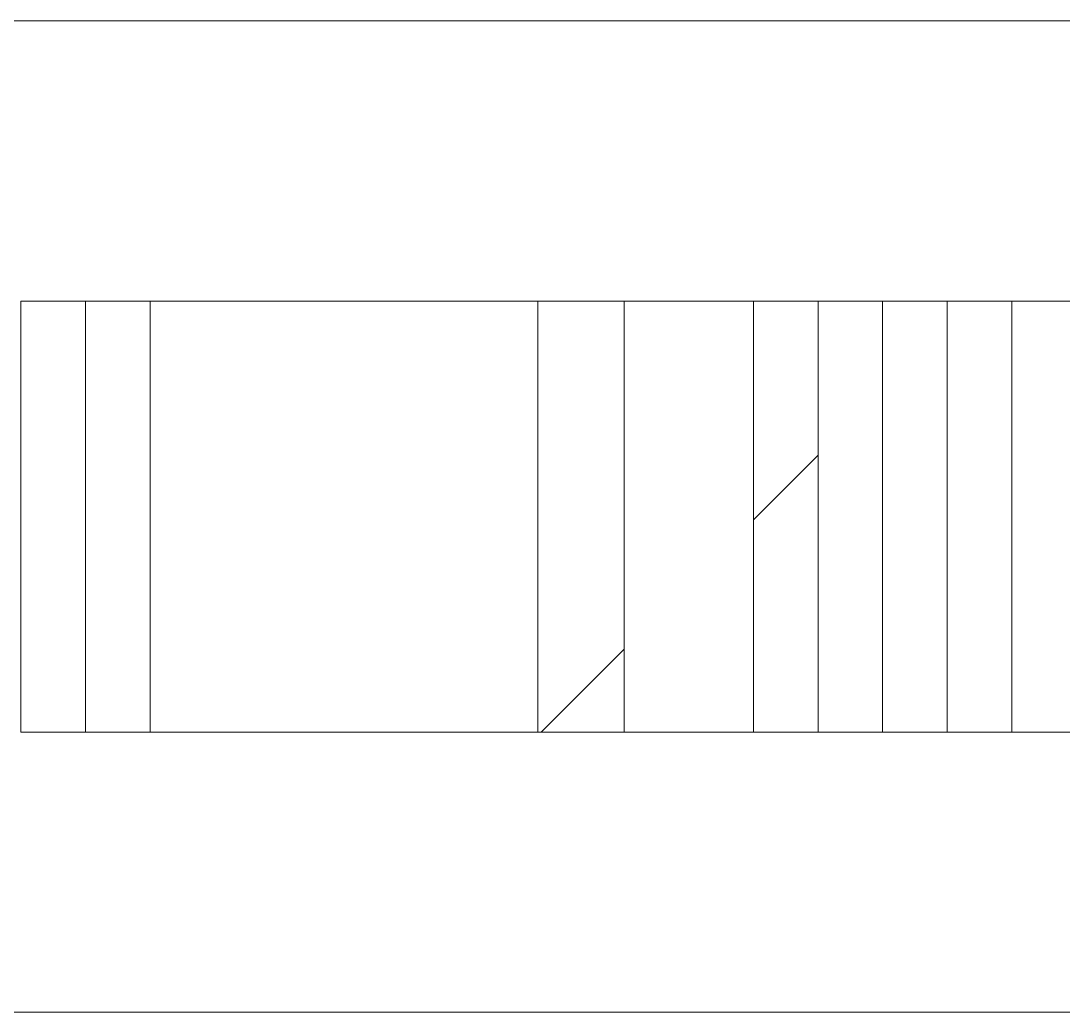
# Model space of a CAD drawing. Header units: inches. Extents: x 22 to 382261, y 22 to 371281.
# Drawn here: x 111858.8 to 112100.7, y 254665.5 to 254895.5 of the extents above; entities that cross this region are included whole.
import ezdxf

# ---------------------------------------------------------------- set-up
doc = ezdxf.new("R2010")
doc.units = ezdxf.units.IN
doc.header["$MEASUREMENT"] = 0
doc.layers.add('A-GLAZ-CURT', color=52, linetype='Continuous', lineweight=9)
doc.layers.add('A-WALL', color=113, linetype='Continuous', lineweight=9)

# ---------------------------------------------------------------- blocks, each defined once
blk = doc.blocks.new('s-wall - s-wall-V33-01-Ground floor DIMENSION PLAN')
at = {"layer": 'A-GLAZ-CURT'}
for p, q in [((-100, 50), (-85, 50)), ((-85, 50), (-100, 50)), ((-100, -50), (-100, 50)), ((-100, 50), (-100, -50)), ((-85, 50), (-70, 50)), ((-70, 50), (-85, 50)), ((-85, 50), (-70, 50)), ((-70, 50), (-85, 50)), ((-85, -50), (-85, 50)), ((-85, 50), (-85, -50)), ((-85, 50), (-70, 50)), ((-70, 50), (-85, 50)), ((-85, -50), (-85, 50)), ((-85, 50), (-85, -50)), ((-70, 50), (20, 50)), ((20, 50), (-70, 50)), ((-70, 50), (20, 50)), ((20, 50), (-70, 50)), ((-70, 50), (20, 50)), ((20, 50), (-70, 50)), ((20, 50), (-70, 50)), ((-70, 50), (20, 50)), ((-70, 50), (20, 50)), ((20, 50), (-70, 50)), ((-70, -50), (-70, 50)), ((-70, 50), (-70, -50)), ((-70, 50), (-70, -50)), ((-70, 50), (-70, -50)), ((20, 50), (40, 50)), ((40, 50), (20, 50)), ((20, 50), (40, 50)), ((40, 50), (20, 50)), ((20, 50), (40, 50)), ((40, 50), (20, 50)), ((20, -50), (20, 50)), ((20, -50), (20, 50)), ((20, 50), (20, -50)), ((20, 50), (20, -50)), ((40, 50), (70, 50)), ((70, 50), (40, 50)), ((40, 50), (70, 50)), ((70, 50), (40, 50)), ((40, 50), (70, 50)), ((70, 50), (40, 50)), ((40, 50), (70, 50)), ((70, 50), (40, 50)), ((40, -50), (40, 50)), ((40, 50), (40, -50)), ((70, 50), (85, 50)), ((85, 50), (70, 50)), ((70, 50), (85, 50)), ((85, 50), (70, 50)), ((70, 50), (85, 50)), ((85, 50), (70, 50)), ((70, 50), (70, -50)), ((70, 50), (70, -50)), ((85, 50), (100, 50)), ((100, 50), (85, 50)), ((85, 50), (85, -50)), ((85, 50), (85, -50)), ((85, 50), (85, -50)), ((85, 50), (85, -50)), ((100, 50), (100, -50)), ((100, 50), (100, -50)), ((-100, -50), (-85, -50)), ((-85, -50), (-100, -50)), ((-85, -50), (-70, -50)), ((-70, -50), (-85, -50)), ((-85, -50), (-70, -50)), ((-70, -50), (-85, -50)), ((-85, -50), (-70, -50)), ((-70, -50), (-85, -50)), ((-70, -50), (20, -50)), ((20, -50), (-70, -50)), ((-70, -50), (20, -50)), ((20, -50), (-70, -50)), ((-70, -50), (20, -50)), ((20, -50), (-70, -50)), ((20, -50), (-70, -50)), ((-70, -50), (20, -50)), ((-70, -50), (20, -50)), ((20, -50), (-70, -50)), ((20, -50), (40, -50)), ((40, -50), (20, -50)), ((20, -50), (40, -50)), ((40, -50), (20, -50)), ((20, -50), (40, -50)), ((40, -50), (20, -50)), ((40, -50), (70, -50)), ((70, -50), (40, -50)), ((40, -50), (70, -50)), ((70, -50), (40, -50)), ((40, -50), (70, -50)), ((70, -50), (40, -50)), ((40, -50), (70, -50)), ((70, -50), (40, -50)), ((70, -50), (85, -50)), ((85, -50), (70, -50)), ((70, -50), (85, -50)), ((85, -50), (70, -50)), ((70, -50), (85, -50)), ((85, -50), (70, -50)), ((85, -50), (100, -50)), ((100, -50), (85, -50))]:
    blk.add_line(p, q, dxfattribs=at)
blk = doc.blocks.new('s-wall - s-wall-V34-01-Ground floor DIMENSION PLAN')
at = {"layer": 'A-GLAZ-CURT'}
for p, q in [((-100, 50), (-85, 50)), ((-85, 50), (-100, 50)), ((-100, -50), (-100, 50)), ((-100, 50), (-100, -50)), ((-85, 50), (-70, 50)), ((-70, 50), (-85, 50)), ((-85, 50), (-70, 50)), ((-70, 50), (-85, 50)), ((-85, -50), (-85, 50)), ((-85, 50), (-85, -50)), ((-85, 50), (-70, 50)), ((-70, 50), (-85, 50)), ((-85, -50), (-85, 50)), ((-85, 50), (-85, -50)), ((-70, 50), (20, 50)), ((20, 50), (-70, 50)), ((-70, 50), (20, 50)), ((20, 50), (-70, 50)), ((-70, 50), (20, 50)), ((20, 50), (-70, 50)), ((20, 50), (-70, 50)), ((-70, 50), (20, 50)), ((-70, 50), (20, 50)), ((20, 50), (-70, 50)), ((-70, -50), (-70, 50)), ((-70, 50), (-70, -50)), ((-70, 50), (-70, -50)), ((-70, 50), (-70, -50)), ((20, 50), (40, 50)), ((40, 50), (20, 50)), ((20, 50), (40, 50)), ((40, 50), (20, 50)), ((20, 50), (40, 50)), ((40, 50), (20, 50)), ((20, -50), (20, 50)), ((20, -50), (20, 50)), ((20, 50), (20, -50)), ((20, 50), (20, -50)), ((40, 50), (70, 50)), ((70, 50), (40, 50)), ((40, 50), (70, 50)), ((70, 50), (40, 50)), ((40, 50), (70, 50)), ((70, 50), (40, 50)), ((40, 50), (70, 50)), ((70, 50), (40, 50)), ((40, -50), (40, 50)), ((40, 50), (40, -50)), ((70, 50), (85, 50)), ((85, 50), (70, 50)), ((70, 50), (85, 50)), ((85, 50), (70, 50)), ((70, 50), (85, 50)), ((85, 50), (70, 50)), ((70, 50), (70, -50)), ((70, 50), (70, -50)), ((85, 50), (100, 50)), ((100, 50), (85, 50)), ((85, 50), (85, -50)), ((85, 50), (85, -50)), ((85, 50), (85, -50)), ((85, 50), (85, -50)), ((100, 50), (100, -50)), ((100, 50), (100, -50)), ((-100, -50), (-85, -50)), ((-85, -50), (-100, -50)), ((-85, -50), (-70, -50)), ((-70, -50), (-85, -50)), ((-85, -50), (-70, -50)), ((-70, -50), (-85, -50)), ((-85, -50), (-70, -50)), ((-70, -50), (-85, -50)), ((-70, -50), (20, -50)), ((20, -50), (-70, -50)), ((-70, -50), (20, -50)), ((20, -50), (-70, -50)), ((-70, -50), (20, -50)), ((20, -50), (-70, -50)), ((20, -50), (-70, -50)), ((-70, -50), (20, -50)), ((-70, -50), (20, -50)), ((20, -50), (-70, -50)), ((20, -50), (40, -50)), ((40, -50), (20, -50)), ((20, -50), (40, -50)), ((40, -50), (20, -50)), ((20, -50), (40, -50)), ((40, -50), (20, -50)), ((40, -50), (70, -50)), ((70, -50), (40, -50)), ((40, -50), (70, -50)), ((70, -50), (40, -50)), ((40, -50), (70, -50)), ((70, -50), (40, -50)), ((40, -50), (70, -50)), ((70, -50), (40, -50)), ((70, -50), (85, -50)), ((85, -50), (70, -50)), ((70, -50), (85, -50)), ((85, -50), (70, -50)), ((70, -50), (85, -50)), ((85, -50), (70, -50)), ((85, -50), (100, -50)), ((100, -50), (85, -50))]:
    blk.add_line(p, q, dxfattribs=at)
blk = doc.blocks.new('s-wall - s-wall-V43-01-Ground floor DIMENSION PLAN')
at = {"layer": 'A-GLAZ-CURT'}
for p, q in [((-100, 50), (-85, 50)), ((-85, 50), (-100, 50)), ((-100, -50), (-100, 50)), ((-100, 50), (-100, -50)), ((-85, 50), (-70, 50)), ((-70, 50), (-85, 50)), ((-85, 50), (-70, 50)), ((-70, 50), (-85, 50)), ((-85, -50), (-85, 50)), ((-85, 50), (-85, -50)), ((-85, 50), (-70, 50)), ((-70, 50), (-85, 50)), ((-85, -50), (-85, 50)), ((-85, 50), (-85, -50)), ((-70, 50), (20, 50)), ((20, 50), (-70, 50)), ((-70, 50), (20, 50)), ((20, 50), (-70, 50)), ((-70, 50), (20, 50)), ((20, 50), (-70, 50)), ((20, 50), (-70, 50)), ((-70, 50), (20, 50)), ((-70, 50), (20, 50)), ((20, 50), (-70, 50)), ((-70, -50), (-70, 50)), ((-70, 50), (-70, -50)), ((-70, 50), (-70, -50)), ((-70, 50), (-70, -50)), ((20, 50), (40, 50)), ((40, 50), (20, 50)), ((20, 50), (40, 50)), ((40, 50), (20, 50)), ((20, 50), (40, 50)), ((40, 50), (20, 50)), ((20, -50), (20, 50)), ((20, -50), (20, 50)), ((20, 50), (20, -50)), ((20, 50), (20, -50)), ((40, 50), (70, 50)), ((70, 50), (40, 50)), ((40, 50), (70, 50)), ((70, 50), (40, 50)), ((40, 50), (70, 50)), ((70, 50), (40, 50)), ((40, 50), (70, 50)), ((70, 50), (40, 50)), ((40, -50), (40, 50)), ((40, 50), (40, -50)), ((70, 50), (85, 50)), ((85, 50), (70, 50)), ((70, 50), (85, 50)), ((85, 50), (70, 50)), ((70, 50), (85, 50)), ((85, 50), (70, 50)), ((70, 50), (70, -50)), ((70, 50), (70, -50)), ((85, 50), (100, 50)), ((100, 50), (85, 50)), ((85, 50), (85, -50)), ((85, 50), (85, -50)), ((85, 50), (85, -50)), ((85, 50), (85, -50)), ((100, 50), (100, -50)), ((100, 50), (100, -50)), ((-100, -50), (-85, -50)), ((-85, -50), (-100, -50)), ((-85, -50), (-70, -50)), ((-70, -50), (-85, -50)), ((-85, -50), (-70, -50)), ((-70, -50), (-85, -50)), ((-85, -50), (-70, -50)), ((-70, -50), (-85, -50)), ((-70, -50), (20, -50)), ((20, -50), (-70, -50)), ((-70, -50), (20, -50)), ((20, -50), (-70, -50)), ((-70, -50), (20, -50)), ((20, -50), (-70, -50)), ((20, -50), (-70, -50)), ((-70, -50), (20, -50)), ((-70, -50), (20, -50)), ((20, -50), (-70, -50)), ((20, -50), (40, -50)), ((40, -50), (20, -50)), ((20, -50), (40, -50)), ((40, -50), (20, -50)), ((20, -50), (40, -50)), ((40, -50), (20, -50)), ((40, -50), (70, -50)), ((70, -50), (40, -50)), ((40, -50), (70, -50)), ((70, -50), (40, -50)), ((40, -50), (70, -50)), ((70, -50), (40, -50)), ((40, -50), (70, -50)), ((70, -50), (40, -50)), ((70, -50), (85, -50)), ((85, -50), (70, -50)), ((70, -50), (85, -50)), ((85, -50), (70, -50)), ((70, -50), (85, -50)), ((85, -50), (70, -50)), ((85, -50), (100, -50)), ((100, -50), (85, -50))]:
    blk.add_line(p, q, dxfattribs=at)
blk = doc.blocks.new('s-wall - s-wall-V44-01-Ground floor DIMENSION PLAN')
at = {"layer": 'A-GLAZ-CURT'}
for p, q in [((-100, 50), (-85, 50)), ((-85, 50), (-100, 50)), ((-100, -50), (-100, 50)), ((-100, 50), (-100, -50)), ((-85, 50), (-70, 50)), ((-70, 50), (-85, 50)), ((-85, 50), (-70, 50)), ((-70, 50), (-85, 50)), ((-85, -50), (-85, 50)), ((-85, 50), (-85, -50)), ((-85, 50), (-70, 50)), ((-70, 50), (-85, 50)), ((-85, -50), (-85, 50)), ((-85, 50), (-85, -50)), ((-70, 50), (20, 50)), ((20, 50), (-70, 50)), ((-70, 50), (20, 50)), ((20, 50), (-70, 50)), ((-70, 50), (20, 50)), ((20, 50), (-70, 50)), ((20, 50), (-70, 50)), ((-70, 50), (20, 50)), ((-70, 50), (20, 50)), ((20, 50), (-70, 50)), ((-70, -50), (-70, 50)), ((-70, 50), (-70, -50)), ((-70, 50), (-70, -50)), ((-70, 50), (-70, -50)), ((20, 50), (40, 50)), ((40, 50), (20, 50)), ((20, 50), (40, 50)), ((40, 50), (20, 50)), ((20, 50), (40, 50)), ((40, 50), (20, 50)), ((20, -50), (20, 50)), ((20, -50), (20, 50)), ((20, 50), (20, -50)), ((20, 50), (20, -50)), ((40, 50), (70, 50)), ((70, 50), (40, 50)), ((40, 50), (70, 50)), ((70, 50), (40, 50)), ((40, 50), (70, 50)), ((70, 50), (40, 50)), ((40, 50), (70, 50)), ((70, 50), (40, 50)), ((40, -50), (40, 50)), ((40, 50), (40, -50)), ((70, 50), (85, 50)), ((85, 50), (70, 50)), ((70, 50), (85, 50)), ((85, 50), (70, 50)), ((70, 50), (85, 50)), ((85, 50), (70, 50)), ((70, 50), (70, -50)), ((70, 50), (70, -50)), ((85, 50), (100, 50)), ((100, 50), (85, 50)), ((85, 50), (85, -50)), ((85, 50), (85, -50)), ((85, 50), (85, -50)), ((85, 50), (85, -50)), ((100, 50), (100, -50)), ((100, 50), (100, -50)), ((-100, -50), (-85, -50)), ((-85, -50), (-100, -50)), ((-85, -50), (-70, -50)), ((-70, -50), (-85, -50)), ((-85, -50), (-70, -50)), ((-70, -50), (-85, -50)), ((-85, -50), (-70, -50)), ((-70, -50), (-85, -50)), ((-70, -50), (20, -50)), ((20, -50), (-70, -50)), ((-70, -50), (20, -50)), ((20, -50), (-70, -50)), ((-70, -50), (20, -50)), ((20, -50), (-70, -50)), ((20, -50), (-70, -50)), ((-70, -50), (20, -50)), ((-70, -50), (20, -50)), ((20, -50), (-70, -50)), ((20, -50), (40, -50)), ((40, -50), (20, -50)), ((20, -50), (40, -50)), ((40, -50), (20, -50)), ((20, -50), (40, -50)), ((40, -50), (20, -50)), ((40, -50), (70, -50)), ((70, -50), (40, -50)), ((40, -50), (70, -50)), ((70, -50), (40, -50)), ((40, -50), (70, -50)), ((70, -50), (40, -50)), ((40, -50), (70, -50)), ((70, -50), (40, -50)), ((70, -50), (85, -50)), ((85, -50), (70, -50)), ((70, -50), (85, -50)), ((85, -50), (70, -50)), ((70, -50), (85, -50)), ((85, -50), (70, -50)), ((85, -50), (100, -50)), ((100, -50), (85, -50))]:
    blk.add_line(p, q, dxfattribs=at)
blk = doc.blocks.new('s-wall - s-wall-V54-01-Ground floor DIMENSION PLAN')
at = {"layer": 'A-GLAZ-CURT'}
for p, q in [((-100, 50), (-85, 50)), ((-85, 50), (-100, 50)), ((-100, -50), (-100, 50)), ((-100, 50), (-100, -50)), ((-85, 50), (-70, 50)), ((-70, 50), (-85, 50)), ((-85, 50), (-70, 50)), ((-70, 50), (-85, 50)), ((-85, -50), (-85, 50)), ((-85, 50), (-85, -50)), ((-85, 50), (-70, 50)), ((-70, 50), (-85, 50)), ((-85, -50), (-85, 50)), ((-85, 50), (-85, -50)), ((-70, 50), (20, 50)), ((20, 50), (-70, 50)), ((-70, 50), (20, 50)), ((20, 50), (-70, 50)), ((-70, 50), (20, 50)), ((20, 50), (-70, 50)), ((20, 50), (-70, 50)), ((-70, 50), (20, 50)), ((-70, 50), (20, 50)), ((20, 50), (-70, 50)), ((-70, -50), (-70, 50)), ((-70, 50), (-70, -50)), ((-70, 50), (-70, -50)), ((-70, 50), (-70, -50)), ((20, 50), (40, 50)), ((40, 50), (20, 50)), ((20, 50), (40, 50)), ((40, 50), (20, 50)), ((20, 50), (40, 50)), ((40, 50), (20, 50)), ((20, -50), (20, 50)), ((20, -50), (20, 50)), ((20, 50), (20, -50)), ((20, 50), (20, -50)), ((40, 50), (70, 50)), ((70, 50), (40, 50)), ((40, 50), (70, 50)), ((70, 50), (40, 50)), ((40, 50), (70, 50)), ((70, 50), (40, 50)), ((40, 50), (70, 50)), ((70, 50), (40, 50)), ((40, -50), (40, 50)), ((40, 50), (40, -50)), ((70, 50), (85, 50)), ((85, 50), (70, 50)), ((70, 50), (85, 50)), ((85, 50), (70, 50)), ((70, 50), (85, 50)), ((85, 50), (70, 50)), ((70, 50), (70, -50)), ((70, 50), (70, -50)), ((85, 50), (100, 50)), ((100, 50), (85, 50)), ((85, 50), (85, -50)), ((85, 50), (85, -50)), ((85, 50), (85, -50)), ((85, 50), (85, -50)), ((100, 50), (100, -50)), ((100, 50), (100, -50)), ((-100, -50), (-85, -50)), ((-85, -50), (-100, -50)), ((-85, -50), (-70, -50)), ((-70, -50), (-85, -50)), ((-85, -50), (-70, -50)), ((-70, -50), (-85, -50)), ((-85, -50), (-70, -50)), ((-70, -50), (-85, -50)), ((-70, -50), (20, -50)), ((20, -50), (-70, -50)), ((-70, -50), (20, -50)), ((20, -50), (-70, -50)), ((-70, -50), (20, -50)), ((20, -50), (-70, -50)), ((20, -50), (-70, -50)), ((-70, -50), (20, -50)), ((-70, -50), (20, -50)), ((20, -50), (-70, -50)), ((20, -50), (40, -50)), ((40, -50), (20, -50)), ((20, -50), (40, -50)), ((40, -50), (20, -50)), ((20, -50), (40, -50)), ((40, -50), (20, -50)), ((40, -50), (70, -50)), ((70, -50), (40, -50)), ((40, -50), (70, -50)), ((70, -50), (40, -50)), ((40, -50), (70, -50)), ((70, -50), (40, -50)), ((40, -50), (70, -50)), ((70, -50), (40, -50)), ((70, -50), (85, -50)), ((85, -50), (70, -50)), ((70, -50), (85, -50)), ((85, -50), (70, -50)), ((70, -50), (85, -50)), ((85, -50), (70, -50)), ((85, -50), (100, -50)), ((100, -50), (85, -50))]:
    blk.add_line(p, q, dxfattribs=at)
blk = doc.blocks.new('s-wall - s-wall-V55-01-Ground floor DIMENSION PLAN')
at = {"layer": 'A-GLAZ-CURT'}
for p, q in [((-100, 50), (-85, 50)), ((-85, 50), (-100, 50)), ((-100, -50), (-100, 50)), ((-100, 50), (-100, -50)), ((-85, 50), (-70, 50)), ((-70, 50), (-85, 50)), ((-85, 50), (-70, 50)), ((-70, 50), (-85, 50)), ((-85, -50), (-85, 50)), ((-85, 50), (-85, -50)), ((-85, 50), (-70, 50)), ((-70, 50), (-85, 50)), ((-85, -50), (-85, 50)), ((-85, 50), (-85, -50)), ((-70, 50), (20, 50)), ((20, 50), (-70, 50)), ((-70, 50), (20, 50)), ((20, 50), (-70, 50)), ((-70, 50), (20, 50)), ((20, 50), (-70, 50)), ((20, 50), (-70, 50)), ((-70, 50), (20, 50)), ((-70, 50), (20, 50)), ((20, 50), (-70, 50)), ((-70, -50), (-70, 50)), ((-70, 50), (-70, -50)), ((-70, 50), (-70, -50)), ((-70, 50), (-70, -50)), ((20, 50), (40, 50)), ((40, 50), (20, 50)), ((20, 50), (40, 50)), ((40, 50), (20, 50)), ((20, 50), (40, 50)), ((40, 50), (20, 50)), ((20, -50), (20, 50)), ((20, -50), (20, 50)), ((20, 50), (20, -50)), ((20, 50), (20, -50)), ((40, 50), (70, 50)), ((70, 50), (40, 50)), ((40, 50), (70, 50)), ((70, 50), (40, 50)), ((40, 50), (70, 50)), ((70, 50), (40, 50)), ((40, 50), (70, 50)), ((70, 50), (40, 50)), ((40, -50), (40, 50)), ((40, 50), (40, -50)), ((70, 50), (85, 50)), ((85, 50), (70, 50)), ((70, 50), (85, 50)), ((85, 50), (70, 50)), ((70, 50), (85, 50)), ((85, 50), (70, 50)), ((70, 50), (70, -50)), ((70, 50), (70, -50)), ((85, 50), (100, 50)), ((100, 50), (85, 50)), ((85, 50), (85, -50)), ((85, 50), (85, -50)), ((85, 50), (85, -50)), ((85, 50), (85, -50)), ((100, 50), (100, -50)), ((100, 50), (100, -50)), ((-100, -50), (-85, -50)), ((-85, -50), (-100, -50)), ((-85, -50), (-70, -50)), ((-70, -50), (-85, -50)), ((-85, -50), (-70, -50)), ((-70, -50), (-85, -50)), ((-85, -50), (-70, -50)), ((-70, -50), (-85, -50)), ((-70, -50), (20, -50)), ((20, -50), (-70, -50)), ((-70, -50), (20, -50)), ((20, -50), (-70, -50)), ((-70, -50), (20, -50)), ((20, -50), (-70, -50)), ((20, -50), (-70, -50)), ((-70, -50), (20, -50)), ((-70, -50), (20, -50)), ((20, -50), (-70, -50)), ((20, -50), (40, -50)), ((40, -50), (20, -50)), ((20, -50), (40, -50)), ((40, -50), (20, -50)), ((20, -50), (40, -50)), ((40, -50), (20, -50)), ((40, -50), (70, -50)), ((70, -50), (40, -50)), ((40, -50), (70, -50)), ((70, -50), (40, -50)), ((40, -50), (70, -50)), ((70, -50), (40, -50)), ((40, -50), (70, -50)), ((70, -50), (40, -50)), ((70, -50), (85, -50)), ((85, -50), (70, -50)), ((70, -50), (85, -50)), ((85, -50), (70, -50)), ((70, -50), (85, -50)), ((85, -50), (70, -50)), ((85, -50), (100, -50)), ((100, -50), (85, -50))]:
    blk.add_line(p, q, dxfattribs=at)
blk = doc.blocks.new('s-wall - s-wall-V65-01-Ground floor DIMENSION PLAN')
at = {"layer": 'A-GLAZ-CURT'}
for p, q in [((-100, 50), (-85, 50)), ((-85, 50), (-100, 50)), ((-100, -50), (-100, 50)), ((-100, 50), (-100, -50)), ((-85, 50), (-70, 50)), ((-70, 50), (-85, 50)), ((-85, 50), (-70, 50)), ((-70, 50), (-85, 50)), ((-85, -50), (-85, 50)), ((-85, 50), (-85, -50)), ((-85, 50), (-70, 50)), ((-70, 50), (-85, 50)), ((-85, -50), (-85, 50)), ((-85, 50), (-85, -50)), ((-70, 50), (20, 50)), ((20, 50), (-70, 50)), ((-70, 50), (20, 50)), ((20, 50), (-70, 50)), ((-70, 50), (20, 50)), ((20, 50), (-70, 50)), ((20, 50), (-70, 50)), ((-70, 50), (20, 50)), ((-70, 50), (20, 50)), ((20, 50), (-70, 50)), ((-70, -50), (-70, 50)), ((-70, 50), (-70, -50)), ((-70, 50), (-70, -50)), ((-70, 50), (-70, -50)), ((20, 50), (40, 50)), ((40, 50), (20, 50)), ((20, 50), (40, 50)), ((40, 50), (20, 50)), ((20, 50), (40, 50)), ((40, 50), (20, 50)), ((20, -50), (20, 50)), ((20, -50), (20, 50)), ((20, 50), (20, -50)), ((20, 50), (20, -50)), ((40, 50), (70, 50)), ((70, 50), (40, 50)), ((40, 50), (70, 50)), ((70, 50), (40, 50)), ((40, 50), (70, 50)), ((70, 50), (40, 50)), ((40, 50), (70, 50)), ((70, 50), (40, 50)), ((40, -50), (40, 50)), ((40, 50), (40, -50)), ((70, 50), (85, 50)), ((85, 50), (70, 50)), ((70, 50), (85, 50)), ((85, 50), (70, 50)), ((70, 50), (85, 50)), ((85, 50), (70, 50)), ((70, 50), (70, -50)), ((70, 50), (70, -50)), ((85, 50), (100, 50)), ((100, 50), (85, 50)), ((85, 50), (85, -50)), ((85, 50), (85, -50)), ((85, 50), (85, -50)), ((85, 50), (85, -50)), ((100, 50), (100, -50)), ((100, 50), (100, -50)), ((-100, -50), (-85, -50)), ((-85, -50), (-100, -50)), ((-85, -50), (-70, -50)), ((-70, -50), (-85, -50)), ((-85, -50), (-70, -50)), ((-70, -50), (-85, -50)), ((-85, -50), (-70, -50)), ((-70, -50), (-85, -50)), ((-70, -50), (20, -50)), ((20, -50), (-70, -50)), ((-70, -50), (20, -50)), ((20, -50), (-70, -50)), ((-70, -50), (20, -50)), ((20, -50), (-70, -50)), ((20, -50), (-70, -50)), ((-70, -50), (20, -50)), ((-70, -50), (20, -50)), ((20, -50), (-70, -50)), ((20, -50), (40, -50)), ((40, -50), (20, -50)), ((20, -50), (40, -50)), ((40, -50), (20, -50)), ((20, -50), (40, -50)), ((40, -50), (20, -50)), ((40, -50), (70, -50)), ((70, -50), (40, -50)), ((40, -50), (70, -50)), ((70, -50), (40, -50)), ((40, -50), (70, -50)), ((70, -50), (40, -50)), ((40, -50), (70, -50)), ((70, -50), (40, -50)), ((70, -50), (85, -50)), ((85, -50), (70, -50)), ((70, -50), (85, -50)), ((85, -50), (70, -50)), ((70, -50), (85, -50)), ((85, -50), (70, -50)), ((85, -50), (100, -50)), ((100, -50), (85, -50))]:
    blk.add_line(p, q, dxfattribs=at)
blk = doc.blocks.new('s-wall - s-wall-V66-01-Ground floor DIMENSION PLAN')
at = {"layer": 'A-GLAZ-CURT'}
for p, q in [((-100, 50), (-85, 50)), ((-85, 50), (-100, 50)), ((-100, -50), (-100, 50)), ((-100, 50), (-100, -50)), ((-85, 50), (-70, 50)), ((-70, 50), (-85, 50)), ((-85, 50), (-70, 50)), ((-70, 50), (-85, 50)), ((-85, -50), (-85, 50)), ((-85, 50), (-85, -50)), ((-85, 50), (-70, 50)), ((-70, 50), (-85, 50)), ((-85, -50), (-85, 50)), ((-85, 50), (-85, -50)), ((-70, 50), (20, 50)), ((20, 50), (-70, 50)), ((-70, 50), (20, 50)), ((20, 50), (-70, 50)), ((-70, 50), (20, 50)), ((20, 50), (-70, 50)), ((20, 50), (-70, 50)), ((-70, 50), (20, 50)), ((-70, 50), (20, 50)), ((20, 50), (-70, 50)), ((-70, -50), (-70, 50)), ((-70, 50), (-70, -50)), ((-70, 50), (-70, -50)), ((-70, 50), (-70, -50)), ((20, 50), (40, 50)), ((40, 50), (20, 50)), ((20, 50), (40, 50)), ((40, 50), (20, 50)), ((20, 50), (40, 50)), ((40, 50), (20, 50)), ((20, -50), (20, 50)), ((20, -50), (20, 50)), ((20, 50), (20, -50)), ((20, 50), (20, -50)), ((40, 50), (70, 50)), ((70, 50), (40, 50)), ((40, 50), (70, 50)), ((70, 50), (40, 50)), ((40, 50), (70, 50)), ((70, 50), (40, 50)), ((40, 50), (70, 50)), ((70, 50), (40, 50)), ((40, -50), (40, 50)), ((40, 50), (40, -50)), ((70, 50), (85, 50)), ((85, 50), (70, 50)), ((70, 50), (85, 50)), ((85, 50), (70, 50)), ((70, 50), (85, 50)), ((85, 50), (70, 50)), ((70, 50), (70, -50)), ((70, 50), (70, -50)), ((85, 50), (100, 50)), ((100, 50), (85, 50)), ((85, 50), (85, -50)), ((85, 50), (85, -50)), ((85, 50), (85, -50)), ((85, 50), (85, -50)), ((100, 50), (100, -50)), ((100, 50), (100, -50)), ((-100, -50), (-85, -50)), ((-85, -50), (-100, -50)), ((-85, -50), (-70, -50)), ((-70, -50), (-85, -50)), ((-85, -50), (-70, -50)), ((-70, -50), (-85, -50)), ((-85, -50), (-70, -50)), ((-70, -50), (-85, -50)), ((-70, -50), (20, -50)), ((20, -50), (-70, -50)), ((-70, -50), (20, -50)), ((20, -50), (-70, -50)), ((-70, -50), (20, -50)), ((20, -50), (-70, -50)), ((20, -50), (-70, -50)), ((-70, -50), (20, -50)), ((-70, -50), (20, -50)), ((20, -50), (-70, -50)), ((20, -50), (40, -50)), ((40, -50), (20, -50)), ((20, -50), (40, -50)), ((40, -50), (20, -50)), ((20, -50), (40, -50)), ((40, -50), (20, -50)), ((40, -50), (70, -50)), ((70, -50), (40, -50)), ((40, -50), (70, -50)), ((70, -50), (40, -50)), ((40, -50), (70, -50)), ((70, -50), (40, -50)), ((40, -50), (70, -50)), ((70, -50), (40, -50)), ((70, -50), (85, -50)), ((85, -50), (70, -50)), ((70, -50), (85, -50)), ((85, -50), (70, -50)), ((70, -50), (85, -50)), ((85, -50), (70, -50)), ((85, -50), (100, -50)), ((100, -50), (85, -50))]:
    blk.add_line(p, q, dxfattribs=at)
blk = doc.blocks.new('s-wall - s-wall-V76-01-Ground floor DIMENSION PLAN')
at = {"layer": 'A-GLAZ-CURT'}
for p, q in [((-100, 50), (-85, 50)), ((-85, 50), (-100, 50)), ((-100, -50), (-100, 50)), ((-100, 50), (-100, -50)), ((-85, 50), (-70, 50)), ((-70, 50), (-85, 50)), ((-85, 50), (-70, 50)), ((-70, 50), (-85, 50)), ((-85, -50), (-85, 50)), ((-85, 50), (-85, -50)), ((-85, 50), (-70, 50)), ((-70, 50), (-85, 50)), ((-85, -50), (-85, 50)), ((-85, 50), (-85, -50)), ((-70, 50), (20, 50)), ((20, 50), (-70, 50)), ((-70, 50), (20, 50)), ((20, 50), (-70, 50)), ((-70, 50), (20, 50)), ((20, 50), (-70, 50)), ((20, 50), (-70, 50)), ((-70, 50), (20, 50)), ((-70, 50), (20, 50)), ((20, 50), (-70, 50)), ((-70, -50), (-70, 50)), ((-70, 50), (-70, -50)), ((-70, 50), (-70, -50)), ((-70, 50), (-70, -50)), ((20, 50), (85, 50)), ((40, 50), (20, 50)), ((20, 50), (40, 50)), ((85, 50), (20, 50)), ((20, 50), (85, 50)), ((40, 50), (20, 50)), ((20, -50), (20, 50)), ((20, -50), (20, 50)), ((20, 50), (20, -50)), ((20, 50), (20, -50)), ((70, 50), (40, 50)), ((40, 50), (70, 50)), ((70, 50), (40, 50)), ((40, 50), (70, 50)), ((70, 50), (40, 50)), ((40, -50), (40, 50)), ((40, 50), (40, -50)), ((85, 50), (70, 50)), ((70, 50), (85, 50)), ((85, 50), (70, 50)), ((70, 50), (70, -50)), ((70, 50), (70, -50)), ((85, 50), (100, 50)), ((100, 50), (85, 50)), ((85, 50), (85, -50)), ((85, 50), (85, -50)), ((85, 50), (85, -50)), ((85, 50), (85, -50)), ((100, 50), (100, -50)), ((100, 50), (100, -50)), ((-100, -50), (-85, -50)), ((-85, -50), (-100, -50)), ((-85, -50), (-70, -50)), ((-70, -50), (-85, -50)), ((-85, -50), (-70, -50)), ((-70, -50), (-85, -50)), ((-85, -50), (-70, -50)), ((-70, -50), (-85, -50)), ((-70, -50), (20, -50)), ((20, -50), (-70, -50)), ((-70, -50), (20, -50)), ((20, -50), (-70, -50)), ((-70, -50), (20, -50)), ((20, -50), (-70, -50)), ((20, -50), (-70, -50)), ((-70, -50), (20, -50)), ((-70, -50), (20, -50)), ((20, -50), (-70, -50)), ((20, -50), (40, -50)), ((85, -50), (20, -50)), ((20, -50), (85, -50)), ((40, -50), (20, -50)), ((20, -50), (40, -50)), ((85, -50), (20, -50)), ((40, -50), (70, -50)), ((70, -50), (40, -50)), ((40, -50), (70, -50)), ((40, -50), (70, -50)), ((70, -50), (40, -50)), ((70, -50), (85, -50)), ((85, -50), (70, -50)), ((70, -50), (85, -50)), ((85, -50), (100, -50)), ((100, -50), (85, -50))]:
    blk.add_line(p, q, dxfattribs=at)
blk = doc.blocks.new('s-wall - s-wall-V77-01-Ground floor DIMENSION PLAN')
at = {"layer": 'A-GLAZ-CURT'}
for p, q in [((-100, 50), (-85, 50)), ((-85, 50), (-100, 50)), ((-100, -50), (-100, 50)), ((-100, 50), (-100, -50)), ((-85, 50), (-70, 50)), ((-70, 50), (-85, 50)), ((-85, 50), (-70, 50)), ((-70, 50), (-85, 50)), ((-85, -50), (-85, 50)), ((-85, 50), (-85, -50)), ((-85, 50), (-70, 50)), ((-70, 50), (-85, 50)), ((-85, -50), (-85, 50)), ((-85, 50), (-85, -50)), ((-70, 50), (20, 50)), ((20, 50), (-70, 50)), ((-70, 50), (20, 50)), ((20, 50), (-70, 50)), ((-70, 50), (20, 50)), ((20, 50), (-70, 50)), ((20, 50), (-70, 50)), ((-70, 50), (20, 50)), ((-70, 50), (20, 50)), ((20, 50), (-70, 50)), ((-70, -50), (-70, 50)), ((-70, 50), (-70, -50)), ((-70, 50), (-70, -50)), ((-70, 50), (-70, -50)), ((20, 50), (85, 50)), ((40, 50), (20, 50)), ((20, 50), (40, 50)), ((85, 50), (20, 50)), ((20, 50), (85, 50)), ((40, 50), (20, 50)), ((20, -50), (20, 50)), ((20, -50), (20, 50)), ((20, 50), (20, -50)), ((20, 50), (20, -50)), ((70, 50), (40, 50)), ((40, 50), (70, 50)), ((70, 50), (40, 50)), ((40, 50), (70, 50)), ((70, 50), (40, 50)), ((40, -50), (40, 50)), ((40, 50), (40, -50)), ((85, 50), (70, 50)), ((70, 50), (85, 50)), ((85, 50), (70, 50)), ((70, 50), (70, -50)), ((70, 50), (70, -50)), ((85, 50), (100, 50)), ((100, 50), (85, 50)), ((85, 50), (85, -50)), ((85, 50), (85, -50)), ((85, 50), (85, -50)), ((85, 50), (85, -50)), ((100, 50), (100, -50)), ((100, 50), (100, -50)), ((-100, -50), (-85, -50)), ((-85, -50), (-100, -50)), ((-85, -50), (-70, -50)), ((-70, -50), (-85, -50)), ((-85, -50), (-70, -50)), ((-70, -50), (-85, -50)), ((-85, -50), (-70, -50)), ((-70, -50), (-85, -50)), ((-70, -50), (20, -50)), ((20, -50), (-70, -50)), ((-70, -50), (20, -50)), ((20, -50), (-70, -50)), ((-70, -50), (20, -50)), ((20, -50), (-70, -50)), ((20, -50), (-70, -50)), ((-70, -50), (20, -50)), ((-70, -50), (20, -50)), ((20, -50), (-70, -50)), ((20, -50), (40, -50)), ((85, -50), (20, -50)), ((20, -50), (85, -50)), ((40, -50), (20, -50)), ((20, -50), (40, -50)), ((85, -50), (20, -50)), ((40, -50), (70, -50)), ((70, -50), (40, -50)), ((40, -50), (70, -50)), ((40, -50), (70, -50)), ((70, -50), (40, -50)), ((70, -50), (85, -50)), ((85, -50), (70, -50)), ((70, -50), (85, -50)), ((85, -50), (100, -50)), ((100, -50), (85, -50))]:
    blk.add_line(p, q, dxfattribs=at)
blk = doc.blocks.new('s-wall - s-wall-V87-01-Ground floor DIMENSION PLAN')
at = {"layer": 'A-GLAZ-CURT'}
for p, q in [((-100, 50), (-85, 50)), ((-85, 50), (-100, 50)), ((-100, -50), (-100, 50)), ((-100, 50), (-100, -50)), ((-85, 50), (-70, 50)), ((-70, 50), (-85, 50)), ((-85, 50), (-70, 50)), ((-70, 50), (-85, 50)), ((-85, -50), (-85, 50)), ((-85, 50), (-85, -50)), ((-85, 50), (-70, 50)), ((-70, 50), (-85, 50)), ((-85, -50), (-85, 50)), ((-85, 50), (-85, -50)), ((-70, 50), (20, 50)), ((20, 50), (-70, 50)), ((-70, 50), (20, 50)), ((20, 50), (-70, 50)), ((-70, 50), (20, 50)), ((20, 50), (-70, 50)), ((20, 50), (-70, 50)), ((-70, 50), (20, 50)), ((-70, 50), (20, 50)), ((20, 50), (-70, 50)), ((-70, -50), (-70, 50)), ((-70, 50), (-70, -50)), ((-70, 50), (-70, -50)), ((-70, 50), (-70, -50)), ((20, 50), (40, 50)), ((85, 50), (20, 50)), ((20, 50), (85, 50)), ((40, 50), (20, 50)), ((20, 50), (40, 50)), ((85, 50), (20, 50)), ((20, -50), (20, 50)), ((20, -50), (20, 50)), ((20, 50), (20, -50)), ((20, 50), (20, -50)), ((40, 50), (70, 50)), ((70, 50), (40, 50)), ((40, 50), (70, 50)), ((40, 50), (70, 50)), ((70, 50), (40, 50)), ((40, -50), (40, 50)), ((40, 50), (40, -50)), ((70, 50), (85, 50)), ((85, 50), (70, 50)), ((70, 50), (85, 50)), ((70, 50), (70, -50)), ((70, 50), (70, -50)), ((85, 50), (100, 50)), ((100, 50), (85, 50)), ((85, 50), (85, -50)), ((85, 50), (85, -50)), ((85, 50), (85, -50)), ((85, 50), (85, -50)), ((100, 50), (100, -50)), ((100, 50), (100, -50)), ((-100, -50), (-85, -50)), ((-85, -50), (-100, -50)), ((-85, -50), (-70, -50)), ((-70, -50), (-85, -50)), ((-85, -50), (-70, -50)), ((-70, -50), (-85, -50)), ((-85, -50), (-70, -50)), ((-70, -50), (-85, -50)), ((-70, -50), (20, -50)), ((20, -50), (-70, -50)), ((-70, -50), (20, -50)), ((20, -50), (-70, -50)), ((-70, -50), (20, -50)), ((20, -50), (-70, -50)), ((20, -50), (-70, -50)), ((-70, -50), (20, -50)), ((-70, -50), (20, -50)), ((20, -50), (-70, -50)), ((20, -50), (85, -50)), ((40, -50), (20, -50)), ((20, -50), (40, -50)), ((85, -50), (20, -50)), ((20, -50), (85, -50)), ((40, -50), (20, -50)), ((70, -50), (40, -50)), ((40, -50), (70, -50)), ((70, -50), (40, -50)), ((40, -50), (70, -50)), ((70, -50), (40, -50)), ((85, -50), (70, -50)), ((70, -50), (85, -50)), ((85, -50), (70, -50)), ((85, -50), (100, -50)), ((100, -50), (85, -50))]:
    blk.add_line(p, q, dxfattribs=at)
blk = doc.blocks.new('s-wall - s-wall-V88-01-Ground floor DIMENSION PLAN')
at = {"layer": 'A-GLAZ-CURT'}
for p, q in [((-100, 50), (-85, 50)), ((-85, 50), (-100, 50)), ((-100, -50), (-100, 50)), ((-100, 50), (-100, -50)), ((-85, 50), (-70, 50)), ((-70, 50), (-85, 50)), ((-85, 50), (-70, 50)), ((-70, 50), (-85, 50)), ((-85, -50), (-85, 50)), ((-85, 50), (-85, -50)), ((-85, 50), (-70, 50)), ((-70, 50), (-85, 50)), ((-85, -50), (-85, 50)), ((-85, 50), (-85, -50)), ((-70, 50), (20, 50)), ((20, 50), (-70, 50)), ((-70, 50), (20, 50)), ((20, 50), (-70, 50)), ((-70, 50), (20, 50)), ((20, 50), (-70, 50)), ((20, 50), (-70, 50)), ((-70, 50), (20, 50)), ((-70, 50), (20, 50)), ((20, 50), (-70, 50)), ((-70, -50), (-70, 50)), ((-70, 50), (-70, -50)), ((-70, 50), (-70, -50)), ((-70, 50), (-70, -50)), ((20, 50), (40, 50)), ((85, 50), (20, 50)), ((20, 50), (85, 50)), ((40, 50), (20, 50)), ((20, 50), (40, 50)), ((85, 50), (20, 50)), ((20, -50), (20, 50)), ((20, -50), (20, 50)), ((20, 50), (20, -50)), ((20, 50), (20, -50)), ((40, 50), (70, 50)), ((70, 50), (40, 50)), ((40, 50), (70, 50)), ((40, 50), (70, 50)), ((70, 50), (40, 50)), ((40, -50), (40, 50)), ((40, 50), (40, -50)), ((70, 50), (85, 50)), ((85, 50), (70, 50)), ((70, 50), (85, 50)), ((70, 50), (70, -50)), ((70, 50), (70, -50)), ((85, 50), (100, 50)), ((100, 50), (85, 50)), ((85, 50), (85, -50)), ((85, 50), (85, -50)), ((85, 50), (85, -50)), ((85, 50), (85, -50)), ((100, 50), (100, -50)), ((100, 50), (100, -50)), ((-100, -50), (-85, -50)), ((-85, -50), (-100, -50)), ((-85, -50), (-70, -50)), ((-70, -50), (-85, -50)), ((-85, -50), (-70, -50)), ((-70, -50), (-85, -50)), ((-85, -50), (-70, -50)), ((-70, -50), (-85, -50)), ((-70, -50), (20, -50)), ((20, -50), (-70, -50)), ((-70, -50), (20, -50)), ((20, -50), (-70, -50)), ((-70, -50), (20, -50)), ((20, -50), (-70, -50)), ((20, -50), (-70, -50)), ((-70, -50), (20, -50)), ((-70, -50), (20, -50)), ((20, -50), (-70, -50)), ((20, -50), (85, -50)), ((40, -50), (20, -50)), ((20, -50), (40, -50)), ((85, -50), (20, -50)), ((20, -50), (85, -50)), ((40, -50), (20, -50)), ((70, -50), (40, -50)), ((40, -50), (70, -50)), ((70, -50), (40, -50)), ((40, -50), (70, -50)), ((70, -50), (40, -50)), ((85, -50), (70, -50)), ((70, -50), (85, -50)), ((85, -50), (70, -50)), ((85, -50), (100, -50)), ((100, -50), (85, -50))]:
    blk.add_line(p, q, dxfattribs=at)
blk = doc.blocks.new('s-wall - s-wall-V98-01-Ground floor DIMENSION PLAN')
at = {"layer": 'A-GLAZ-CURT'}
h = blk.add_hatch(dxfattribs=at)
h.set_pattern_fill('FP_17', color=256, style=0, pattern_type=2)
h.set_pattern_definition([(45, (21978.8, -6883.2), (-440.033, 440.033), []), (45, (21978.8, -6216.44), (-440.033, 440.033), [])])
h.paths.add_polyline_path([(76.7, -50), (85, -50), (85, 50), (70, 50), (70, -50)])
h.paths.add_polyline_path([(-38.76, -50), (40, -50), (40, 50), (-85, 50), (-85, -50)])
for p, q in [((-85, 50), (-100, 50)), ((-100, 50), (-100, -50)), ((-100, 50), (-100, -50)), ((-85, 50), (-100, 50)), ((-85, -50), (-85, 50)), ((-85, 50), (-85, -50)), ((-70, 50), (-85, 50)), ((-85, 50), (-70, 50)), ((40, 50), (-85, 50)), ((-85, 50), (-85, -50)), ((-85, 50), (-85, -50)), ((-70, 50), (-85, 50)), ((20, 50), (-70, 50)), ((-70, 50), (20, 50)), ((-70, 50), (-70, -50)), ((-70, 50), (-70, -50)), ((20, 50), (-70, 50)), ((20, 50), (-70, 50)), ((-70, 50), (20, 50)), ((40, 50), (20, 50)), ((20, 50), (40, 50)), ((20, -50), (20, 50)), ((20, -50), (20, 50)), ((40, 50), (20, 50)), ((70, 50), (40, 50)), ((40, 50), (70, 50)), ((40, -50), (40, 50)), ((40, 50), (40, -50)), ((70, 50), (40, 50)), ((40, 50), (70, 50)), ((85, 50), (70, 50)), ((70, 50), (85, 50)), ((85, 50), (70, 50)), ((70, 50), (70, -50)), ((70, 50), (70, -50)), ((85, 50), (70, 50)), ((100, 50), (85, 50)), ((85, 50), (85, -50)), ((85, 50), (85, -50)), ((100, 50), (85, 50)), ((85, -50), (85, 50)), ((85, 50), (85, -50)), ((100, -50), (100, 50)), ((100, 50), (100, -50)), ((-100, -50), (-85, -50)), ((-100, -50), (-85, -50)), ((-85, -50), (-70, -50)), ((-70, -50), (-85, -50)), ((-85, -50), (40, -50)), ((-85, -50), (-70, -50)), ((-70, -50), (20, -50)), ((20, -50), (-70, -50)), ((-70, -50), (20, -50)), ((20, -50), (-70, -50)), ((-70, -50), (20, -50)), ((20, -50), (40, -50)), ((40, -50), (20, -50)), ((20, -50), (40, -50)), ((40, -50), (70, -50)), ((70, -50), (40, -50)), ((40, -50), (70, -50)), ((70, -50), (40, -50)), ((70, -50), (85, -50)), ((85, -50), (70, -50)), ((70, -50), (85, -50)), ((70, -50), (85, -50)), ((85, -50), (100, -50)), ((85, -50), (100, -50))]:
    blk.add_line(p, q, dxfattribs=at)
blk = doc.blocks.new('s-wall - s-wall-V99-01-Ground floor DIMENSION PLAN')
at = {"layer": 'A-GLAZ-CURT'}
for p, q in [((-85, 50), (-100, 50)), ((-100, 50), (-100, -50)), ((-100, 50), (-100, -50)), ((-85, 50), (-100, 50)), ((-85, -50), (-85, 50)), ((-85, 50), (-85, -50)), ((-70, 50), (-85, 50)), ((-85, 50), (-70, 50)), ((40, 50), (-85, 50)), ((-85, 50), (-85, -50)), ((-85, 50), (-85, -50)), ((-70, 50), (-85, 50)), ((20, 50), (-70, 50)), ((-70, 50), (20, 50)), ((-70, 50), (-70, -50)), ((-70, 50), (-70, -50)), ((20, 50), (-70, 50)), ((20, 50), (-70, 50)), ((-70, 50), (20, 50)), ((40, 50), (20, 50)), ((20, 50), (40, 50)), ((20, -50), (20, 50)), ((20, -50), (20, 50)), ((40, 50), (20, 50)), ((70, 50), (40, 50)), ((40, 50), (70, 50)), ((40, -50), (40, 50)), ((40, 50), (40, -50)), ((70, 50), (40, 50)), ((40, 50), (70, 50)), ((85, 50), (70, 50)), ((70, 50), (85, 50)), ((85, 50), (70, 50)), ((70, 50), (70, -50)), ((70, 50), (70, -50)), ((85, 50), (70, 50)), ((100, 50), (85, 50)), ((85, 50), (85, -50)), ((85, 50), (85, -50)), ((100, 50), (85, 50)), ((85, -50), (85, 50)), ((85, 50), (85, -50)), ((100, -50), (100, 50)), ((100, 50), (100, -50)), ((-100, -50), (-85, -50)), ((-100, -50), (-85, -50)), ((-85, -50), (-70, -50)), ((-70, -50), (-85, -50)), ((-85, -50), (40, -50)), ((-85, -50), (-70, -50)), ((-70, -50), (20, -50)), ((20, -50), (-70, -50)), ((-70, -50), (20, -50)), ((20, -50), (-70, -50)), ((-70, -50), (20, -50)), ((20, -50), (40, -50)), ((40, -50), (20, -50)), ((20, -50), (40, -50)), ((40, -50), (70, -50)), ((70, -50), (40, -50)), ((40, -50), (70, -50)), ((70, -50), (40, -50)), ((70, -50), (85, -50)), ((85, -50), (70, -50)), ((70, -50), (85, -50)), ((70, -50), (85, -50)), ((85, -50), (100, -50)), ((85, -50), (100, -50))]:
    blk.add_line(p, q, dxfattribs=at)

msp = doc.modelspace()

# ---------------------------------------------------------------- linework, layer by layer
at = {"layer": 'A-WALL'}
for p, q in [((111658.82, 254895.46), (113858.82, 254895.46)), ((113858.82, 254665.46), (111658.82, 254665.46))]:
    msp.add_line(p, q, dxfattribs=at)

# ---------------------------------------------------------------- block references
at = {"layer": 'A-GLAZ-CURT'}
for name, p in [('s-wall - s-wall-V33-01-Ground floor DIMENSION PLAN', (111958.82, 254780.46)), ('s-wall - s-wall-V43-01-Ground floor DIMENSION PLAN', (111958.82, 254780.46)), ('s-wall - s-wall-V54-01-Ground floor DIMENSION PLAN', (111958.82, 254780.46)), ('s-wall - s-wall-V65-01-Ground floor DIMENSION PLAN', (111958.82, 254780.46)), ('s-wall - s-wall-V76-01-Ground floor DIMENSION PLAN', (111958.82, 254780.46)), ('s-wall - s-wall-V87-01-Ground floor DIMENSION PLAN', (111958.82, 254780.46)), ('s-wall - s-wall-V98-01-Ground floor DIMENSION PLAN', (111958.82, 254780.46)), ('s-wall - s-wall-V34-01-Ground floor DIMENSION PLAN', (112158.82, 254780.46)), ('s-wall - s-wall-V44-01-Ground floor DIMENSION PLAN', (112158.82, 254780.46)), ('s-wall - s-wall-V55-01-Ground floor DIMENSION PLAN', (112158.82, 254780.46)), ('s-wall - s-wall-V66-01-Ground floor DIMENSION PLAN', (112158.82, 254780.46)), ('s-wall - s-wall-V77-01-Ground floor DIMENSION PLAN', (112158.82, 254780.46)), ('s-wall - s-wall-V88-01-Ground floor DIMENSION PLAN', (112158.82, 254780.46)), ('s-wall - s-wall-V99-01-Ground floor DIMENSION PLAN', (112158.82, 254780.46))]:
    msp.add_blockref(name, p, dxfattribs=at)

doc.saveas('drawing.dxf')
